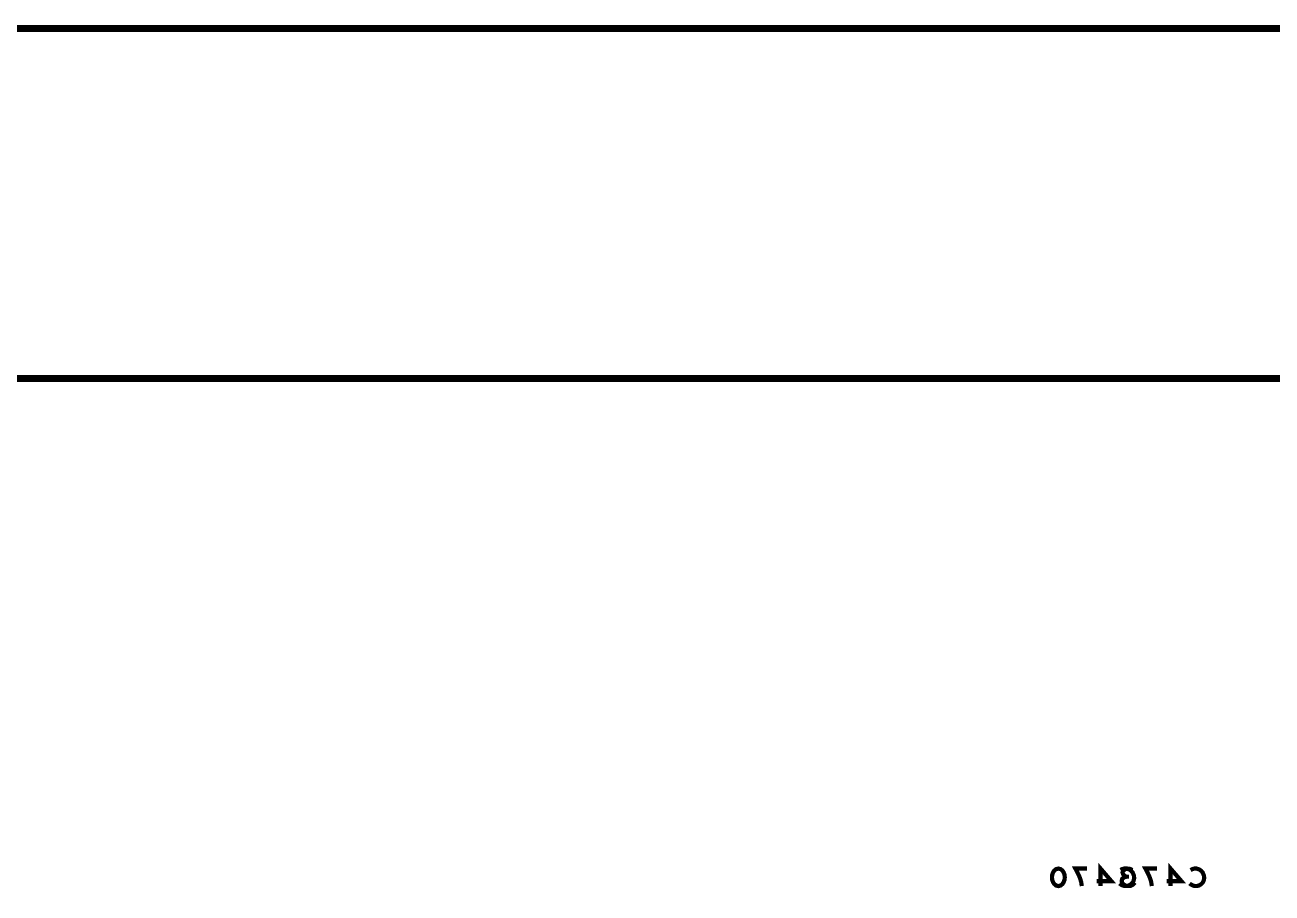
# Model space of a CAD drawing. Extents: x 0 to 200, y -10 to 130.
# Drawn here: x 59.25 to 94.88, y 105.3 to 130.1 of the extents above; entities that cross this region are included whole.
import ezdxf

# ---------------------------------------------------------------- set-up
doc = ezdxf.new("R2010")
doc.units = 0
doc.layers.add('MASK_BOTTOM_ART', color=6, linetype='CONTINUOUS')
doc.layers.add('SILK_BOTTOM_ART', color=5, linetype='CONTINUOUS')

msp = doc.modelspace()

# ---------------------------------------------------------------- linework, layer by layer
at = {"layer": 'MASK_BOTTOM_ART', "const_width": 0.2}
for points in [[(200, 130), (0, 130), (0, 120), (200, 120), (200, 130)], [(1, 0), (199, 0), (200, 1), (200, 119), (199, 120), (1, 120), (0, 119), (0, 1), (1, 0)]]:
    msp.add_lwpolyline(points, dxfattribs=at)
at = {"layer": 'SILK_BOTTOM_ART'}
for points, const_width in [([(200, 130), (0, 130), (0, 120), (200, 120), (200, 130)], 0.2), ([(1, 0), (199, 0), (200, 1), (200, 119), (199, 120), (1, 120), (0, 119), (0, 1), (1, 0)], 0.2), ([(89.9762, 105.4983), (89.9762, 105.9983), (90.2845, 105.64), (89.8679, 105.64)], 0.12), ([(91.9762, 105.4983), (91.9762, 105.9983), (92.2845, 105.64), (91.8679, 105.64)], 0.12), ([(88.7714, 105.9983), (88.8381, 105.9816), (88.8881, 105.94), (88.9214, 105.89), (88.9464, 105.8233), (88.9547, 105.7483), (88.9464, 105.6733), (88.9214, 105.6066), (88.8881, 105.5566), (88.8381, 105.515), (88.7714, 105.4983), (88.7047, 105.515), (88.6547, 105.5566), (88.6214, 105.6066), (88.5964, 105.6733), (88.5881, 105.7483), (88.5964, 105.8233), (88.6214, 105.89), (88.6547, 105.94), (88.7047, 105.9816), (88.7714, 105.9983)], 0.12), ([(89.4405, 105.4983), (89.4238, 105.6066), (89.3988, 105.6983), (89.3655, 105.7816), (89.3238, 105.8733), (89.2571, 105.9983), (89.5905, 105.9983)], 0.12), ([(90.5453, 105.9566), (90.5953, 105.9816), (90.6536, 105.9983), (90.7203, 105.9983), (90.7953, 105.9733), (90.8536, 105.9316), (90.8953, 105.8816), (90.9286, 105.7983), (90.9369, 105.7233), (90.9203, 105.6483), (90.8953, 105.5983), (90.8453, 105.5483), (90.7869, 105.515), (90.7286, 105.4983), (90.6703, 105.4983), (90.6119, 105.515), (90.5619, 105.54), (90.5203, 105.5733)], 0.12), ([(90.9547, 105.5983), (90.9047, 105.54), (90.8381, 105.5066), (90.7631, 105.4983), (90.6964, 105.5066), (90.6297, 105.5483), (90.5881, 105.5983), (90.5797, 105.6483), (90.5964, 105.7066), (90.6547, 105.7483), (90.7131, 105.765), (90.7881, 105.765)], 0.12), ([(90.7131, 105.765), (90.6631, 105.79), (90.6214, 105.8316), (90.6047, 105.8816), (90.6214, 105.9316), (90.6631, 105.9733), (90.7381, 105.9983), (90.8131, 105.99), (90.8881, 105.9566)], 0.12), ([(91.4405, 105.4983), (91.4238, 105.6066), (91.3988, 105.6983), (91.3655, 105.7816), (91.3238, 105.8733), (91.2571, 105.9983), (91.5905, 105.9983)], 0.12), ([(92.5453, 105.9566), (92.5953, 105.9816), (92.6536, 105.9983), (92.7203, 105.9983), (92.7953, 105.9733), (92.8536, 105.9316), (92.8953, 105.8816), (92.9286, 105.7983), (92.9369, 105.7233), (92.9203, 105.6483), (92.8953, 105.5983), (92.8453, 105.5483), (92.7869, 105.515), (92.7286, 105.4983), (92.6703, 105.4983), (92.6119, 105.515), (92.5619, 105.54), (92.5203, 105.5733)], 0.12)]:
    msp.add_lwpolyline(points, dxfattribs=dict(at, const_width=const_width))

doc.saveas('drawing.dxf')
